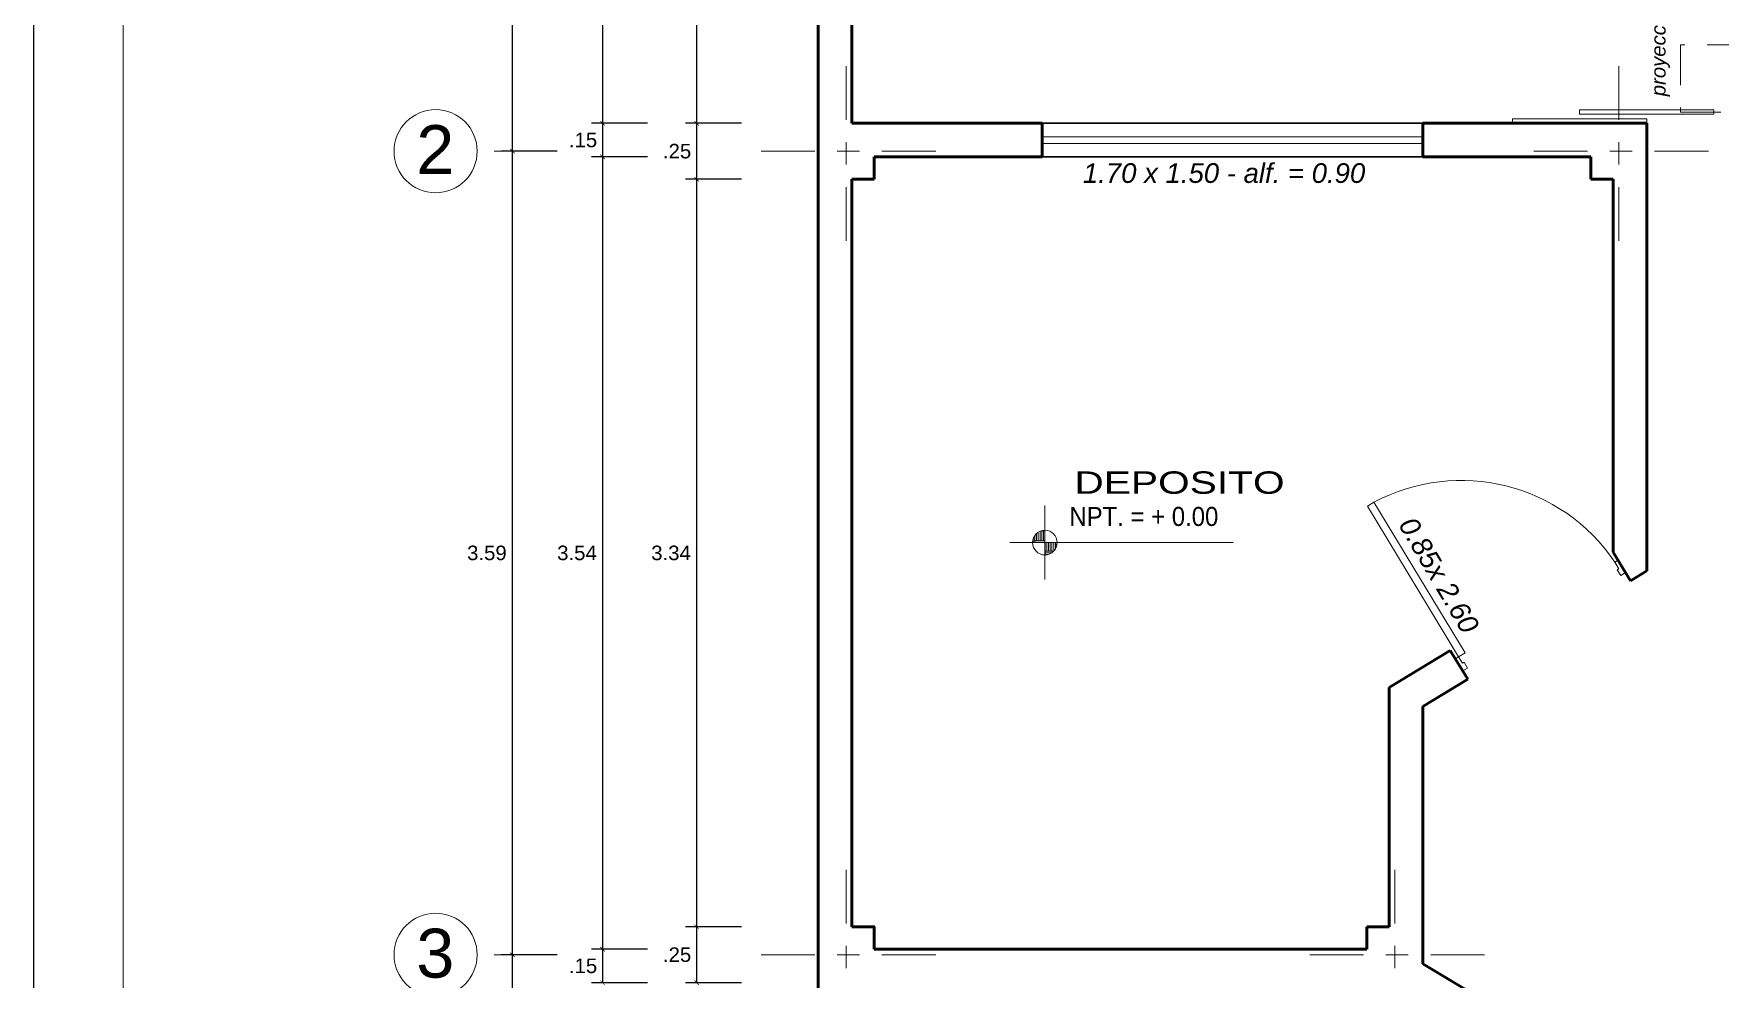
# Model space of a CAD drawing. Header units: millimetres. Extents: x 2033 to 2295, y 1536 to 1691.
# Drawn here: x 2105.31 to 2112.84, y 1628.8 to 1633.03 of the extents above; entities that cross this region are included whole.
import ezdxf

# ---------------------------------------------------------------- set-up
doc = ezdxf.new("R2010")
doc.units = ezdxf.units.MM
doc.linetypes.add('ACAD_ISO02W100', pattern=[15, 12, -3])
doc.linetypes.add('ACAD_ISO10W100', pattern=[18, 12, -3, 0, -3])
doc.layers.get('Defpoints').update_dxf_attribs({"color": 164})
for name, color, linetype, lineweight in [('cotas', 251, 'Continuous', 15), ('Ejes', 65, 'ACAD_ISO10W100', 15), ('L. Discontinua', 12, 'ACAD_ISO02W100', 5), ('muro bajo', 61, 'Continuous', 30), ('muroalto', 12, 'Continuous', 50), ('NPT', 63, 'Continuous', 15), ('PYV', 30, 'Continuous', 13), ('TEXTOS', 7, 'Continuous', 5), ('texturasde piso', 252, 'Continuous', 0), ('UNO', 254, 'Continuous', 9)]:
    doc.layers.add(name, color=color, linetype=linetype, lineweight=lineweight)
doc.styles.add('ARDELG', font='arial.ttf', dxfattribs={"width": 0.9, "height": 0.1})
doc.styles.add('ARIAL', font='arial.ttf', dxfattribs={"width": 1.3, "height": 0.1})
doc.styles.add('Micky-Arial', font='arial.ttf', dxfattribs={"width": 1.5, "height": 0.125})
doc.styles.get("Standard").update_dxf_attribs({"font": 'arial.ttf'})
doc.dimstyles.new('Aritek', dxfattribs={"dimtxt": 0.065, "dimasz": 0.02, "dimexe": 0.05, "dimexo": 0.15, "dimgap": 0.03, "dimtad": 2, "dimtih": 1, "dimtoh": 1, "dimzin": 4, "dimdsep": 46, "dimtxsty": 'Standard', "dimblk": 'ARCHTICK', "dimcen": 0.1, "dimclrt": 7, "dimadec": 0, "dimazin": 0, "dimtfac": 1, "dimtmove": 2, "dimatfit": 1, "dimldrblk": 'DOTSMALL', "dimfxl": 0.2, "dimfxlon": 1, "dimarcsym": 0})

# ---------------------------------------------------------------- blocks, each defined once
blk = doc.blocks.new('P')
at = {"linetype": 'Continuous'}
for p, q in [((0.06, 1), (0.02, 1)), ((0.02, 0.075), (0.02, 1)), ((0.06, 1), (0.06, 0.075)), ((0, 0), (0, 0.075)), ((0, 0.075), (0.02, 0.075)), ((0.03, 0), (0, 0)), ((0.06, 0.075), (0.02, 0.075)), ((0.02, 0.075), (0.02, 0.035)), ((0.02, 0.035), (0.03, 0.035)), ((0.03, 0.035), (0.03, 0)), ((0.97, 0.035), (0.97, 0)), ((0.98, 0.035), (0.97, 0.035)), ((0.97, 0), (1, 0)), ((0.98, 0.075), (0.98, 0.035)), ((1, 0.075), (0.98, 0.075)), ((1, 0), (1, 0.075))]:
    blk.add_line(p, q, dxfattribs=at)
blk.add_arc((0.0086, 0.0289), 0.9725, 2.71991, 86.96955, dxfattribs=at)
blk = doc.blocks.new('_ArchTick')
at = {"color": 0, "linetype": 'ByBlock', "const_width": 0.15}
blk.add_lwpolyline([(-0.5, -0.5), (0.5, 0.5)], dxfattribs=at)
blk = doc.blocks.new('*D104')
at = {"layer": 'cotas', "color": 0, "lineweight": -2, "transparency": 16777216}
for p, q in [((2108.4688, 1634.9566), (2108.2188, 1634.9566)), ((2108.2688, 1634.9566), (2108.2688, 1632.6266)), ((2108.4688, 1632.6266), (2108.2188, 1632.6266))]:
    blk.add_line(p, q, dxfattribs=at)
at = {"layer": 'Defpoints', "color": 0, "transparency": 16777216}
for p in [(2109.0614, 1634.9566), (2108.2688, 1632.6266), (2108.9614, 1632.6266)]:
    blk.add_point(p, dxfattribs=at)
at = {"layer": 'cotas', "color": 0, "lineweight": -2, "transparency": 16777216, "xscale": 0.02, "yscale": 0.02, "zscale": 0.02}
for p, rotation in [((2108.2688, 1634.9566), 90), ((2108.2688, 1632.6266), 270)]:
    blk.add_blockref('_ArchTick', p, dxfattribs=dict(at, rotation=rotation))
at = {"layer": 'cotas', "color": 7, "transparency": 16777216, "insert": (2108.1538, 1633.7916), "char_height": 0.065, "attachment_point": 5}
blk.add_mtext('2.33', dxfattribs=at)
blk = doc.blocks.new('_DotSmall')
at = {"color": 0, "linetype": 'ByBlock', "const_width": 0.5}
blk.add_lwpolyline([(-0.0625, 0, 1), (0.0625, 0, 1)], format="xyb", close=True, dxfattribs=at)
blk = doc.blocks.new('*D105')
at = {"layer": 'cotas', "color": 0, "lineweight": -2, "transparency": 16777216}
for p, q in [((2108.4688, 1632.6266), (2108.2188, 1632.6266)), ((2108.2688, 1632.6266), (2108.2688, 1632.3766)), ((2108.4688, 1632.3766), (2108.2188, 1632.3766))]:
    blk.add_line(p, q, dxfattribs=at)
at = {"layer": 'Defpoints', "color": 0, "transparency": 16777216}
for p in [(2108.9614, 1632.6266), (2108.2688, 1632.3766), (2108.9614, 1632.3766)]:
    blk.add_point(p, dxfattribs=at)
at = {"layer": 'cotas', "color": 0, "lineweight": -2, "transparency": 16777216, "xscale": 0.02, "yscale": 0.02, "zscale": 0.02}
for p, rotation in [((2108.2688, 1632.6266), 90), ((2108.2688, 1632.3766), 270)]:
    blk.add_blockref('_ArchTick', p, dxfattribs=dict(at, rotation=rotation))
at = {"layer": 'cotas', "color": 7, "transparency": 16777216, "insert": (2108.1816, 1632.5016), "char_height": 0.065, "attachment_point": 5}
blk.add_mtext('.25', dxfattribs=at)
blk = doc.blocks.new('*D106')
at = {"layer": 'cotas', "color": 0, "lineweight": -2, "transparency": 16777216}
for p, q in [((2108.4688, 1632.3766), (2108.2188, 1632.3766)), ((2108.2688, 1632.3766), (2108.2688, 1629.037)), ((2108.4688, 1629.037), (2108.2188, 1629.037))]:
    blk.add_line(p, q, dxfattribs=at)
at = {"layer": 'Defpoints', "color": 0, "transparency": 16777216}
for p in [(2108.9614, 1632.3766), (2108.2688, 1629.037), (2109.0614, 1629.037)]:
    blk.add_point(p, dxfattribs=at)
at = {"layer": 'cotas', "color": 0, "lineweight": -2, "transparency": 16777216, "xscale": 0.02, "yscale": 0.02, "zscale": 0.02}
for p, rotation in [((2108.2688, 1632.3766), 90), ((2108.2688, 1629.037), 270)]:
    blk.add_blockref('_ArchTick', p, dxfattribs=dict(at, rotation=rotation))
at = {"layer": 'cotas', "color": 7, "transparency": 16777216, "insert": (2108.1546, 1630.7068), "char_height": 0.065, "attachment_point": 5}
blk.add_mtext('3.34', dxfattribs=at)
blk = doc.blocks.new('*D107')
at = {"layer": 'cotas', "color": 0, "lineweight": -2, "transparency": 16777216}
for p, q in [((2108.4688, 1629.037), (2108.2188, 1629.037)), ((2108.2688, 1629.037), (2108.2688, 1628.787)), ((2108.4688, 1628.787), (2108.2188, 1628.787))]:
    blk.add_line(p, q, dxfattribs=at)
at = {"layer": 'Defpoints', "color": 0, "transparency": 16777216}
for p in [(2109.0614, 1629.037), (2108.2688, 1628.787), (2108.9614, 1628.787)]:
    blk.add_point(p, dxfattribs=at)
at = {"layer": 'cotas', "color": 0, "lineweight": -2, "transparency": 16777216, "xscale": 0.02, "yscale": 0.02, "zscale": 0.02}
for p, rotation in [((2108.2688, 1629.037), 90), ((2108.2688, 1628.787), 270)]:
    blk.add_blockref('_ArchTick', p, dxfattribs=dict(at, rotation=rotation))
at = {"layer": 'cotas', "color": 7, "transparency": 16777216, "insert": (2108.1816, 1628.912), "char_height": 0.065, "attachment_point": 5}
blk.add_mtext('.25', dxfattribs=at)
blk = doc.blocks.new('*D132')
at = {"layer": 'cotas', "color": 0, "lineweight": -2, "transparency": 16777216}
for p, q in [((2108.0489, 1635.0566), (2107.7989, 1635.0566)), ((2107.8489, 1635.0566), (2107.8489, 1632.6266)), ((2108.0489, 1632.6266), (2107.7989, 1632.6266))]:
    blk.add_line(p, q, dxfattribs=at)
at = {"layer": 'Defpoints', "color": 0, "transparency": 16777216}
for p in [(2109.0614, 1635.0566), (2107.8489, 1632.6266), (2108.9614, 1632.6266)]:
    blk.add_point(p, dxfattribs=at)
at = {"layer": 'cotas', "color": 0, "lineweight": -2, "transparency": 16777216, "xscale": 0.02, "yscale": 0.02, "zscale": 0.02}
for p, rotation in [((2107.8489, 1635.0566), 90), ((2107.8489, 1632.6266), 270)]:
    blk.add_blockref('_ArchTick', p, dxfattribs=dict(at, rotation=rotation))
at = {"layer": 'cotas', "color": 7, "transparency": 16777216, "insert": (2107.7339, 1633.8416), "char_height": 0.065, "attachment_point": 5}
blk.add_mtext('2.43', dxfattribs=at)
blk = doc.blocks.new('*D133')
at = {"layer": 'cotas', "color": 0, "lineweight": -2, "transparency": 16777216}
for p, q in [((2108.0489, 1632.6266), (2107.7989, 1632.6266)), ((2107.8489, 1632.6266), (2107.8489, 1632.4766)), ((2108.0489, 1632.4766), (2107.7989, 1632.4766))]:
    blk.add_line(p, q, dxfattribs=at)
at = {"layer": 'Defpoints', "color": 0, "transparency": 16777216}
for p in [(2108.9614, 1632.6266), (2107.8489, 1632.4766), (2109.0614, 1632.4766)]:
    blk.add_point(p, dxfattribs=at)
at = {"layer": 'cotas', "color": 0, "lineweight": -2, "transparency": 16777216, "xscale": 0.02, "yscale": 0.02, "zscale": 0.02}
for p, rotation in [((2107.8489, 1632.6266), 90), ((2107.8489, 1632.4766), 270)]:
    blk.add_blockref('_ArchTick', p, dxfattribs=dict(at, rotation=rotation))
at = {"layer": 'cotas', "color": 7, "transparency": 16777216, "insert": (2107.7617, 1632.5516), "char_height": 0.065, "attachment_point": 5}
blk.add_mtext('.15', dxfattribs=at)
blk = doc.blocks.new('*D134')
at = {"layer": 'cotas', "color": 0, "lineweight": -2, "transparency": 16777216}
for p, q in [((2108.0489, 1632.4766), (2107.7989, 1632.4766)), ((2107.8489, 1632.4766), (2107.8489, 1628.937)), ((2108.0489, 1628.937), (2107.7989, 1628.937))]:
    blk.add_line(p, q, dxfattribs=at)
at = {"layer": 'Defpoints', "color": 0, "transparency": 16777216}
for p in [(2109.0614, 1632.4766), (2107.8489, 1628.937), (2109.0614, 1628.937)]:
    blk.add_point(p, dxfattribs=at)
at = {"layer": 'cotas', "color": 0, "lineweight": -2, "transparency": 16777216, "xscale": 0.02, "yscale": 0.02, "zscale": 0.02}
for p, rotation in [((2107.8489, 1632.4766), 90), ((2107.8489, 1628.937), 270)]:
    blk.add_blockref('_ArchTick', p, dxfattribs=dict(at, rotation=rotation))
at = {"layer": 'cotas', "color": 7, "transparency": 16777216, "insert": (2107.7346, 1630.7068), "char_height": 0.065, "attachment_point": 5}
blk.add_mtext('3.54', dxfattribs=at)
blk = doc.blocks.new('*D135')
at = {"layer": 'cotas', "color": 0, "lineweight": -2, "transparency": 16777216}
for p, q in [((2108.0489, 1628.937), (2107.7989, 1628.937)), ((2107.8489, 1628.937), (2107.8489, 1628.787)), ((2108.0489, 1628.787), (2107.7989, 1628.787))]:
    blk.add_line(p, q, dxfattribs=at)
at = {"layer": 'Defpoints', "color": 0, "transparency": 16777216}
for p in [(2109.0614, 1628.937), (2107.8489, 1628.787), (2108.9614, 1628.787)]:
    blk.add_point(p, dxfattribs=at)
at = {"layer": 'cotas', "color": 0, "lineweight": -2, "transparency": 16777216, "xscale": 0.02, "yscale": 0.02, "zscale": 0.02}
for p, rotation in [((2107.8489, 1628.937), 90), ((2107.8489, 1628.787), 270)]:
    blk.add_blockref('_ArchTick', p, dxfattribs=dict(at, rotation=rotation))
at = {"layer": 'cotas', "color": 7, "transparency": 16777216, "insert": (2107.7617, 1628.862), "char_height": 0.065, "attachment_point": 5}
blk.add_mtext('.15', dxfattribs=at)
blk = doc.blocks.new('*D197')
at = {"layer": 'cotas', "color": 0, "lineweight": -2, "transparency": 16777216}
for p, q in [((2107.6468, 1628.912), (2107.3968, 1628.912)), ((2107.4468, 1625.1113), (2107.4468, 1628.912)), ((2107.6468, 1625.1113), (2107.3968, 1625.1113))]:
    blk.add_line(p, q, dxfattribs=at)
at = {"layer": 'Defpoints', "color": 0, "transparency": 16777216}
for p in [(2107.4468, 1628.912), (2108.5364, 1628.912), (2108.5364, 1625.1113)]:
    blk.add_point(p, dxfattribs=at)
at = {"layer": 'cotas', "color": 0, "lineweight": -2, "transparency": 16777216, "xscale": 0.02, "yscale": 0.02, "zscale": 0.02}
for p, rotation in [((2107.4468, 1628.912), 90), ((2107.4468, 1625.1113), 270)]:
    blk.add_blockref('_ArchTick', p, dxfattribs=dict(at, rotation=rotation))
at = {"layer": 'cotas', "color": 7, "transparency": 16777216, "insert": (2107.3325, 1627.0117), "char_height": 0.065, "attachment_point": 5}
blk.add_mtext('3.80', dxfattribs=at)
blk = doc.blocks.new('*D198')
at = {"layer": 'cotas', "color": 0, "lineweight": -2, "transparency": 16777216}
for p, q in [((2107.6468, 1632.5016), (2107.3968, 1632.5016)), ((2107.4468, 1628.912), (2107.4468, 1632.5016)), ((2107.6468, 1628.912), (2107.3968, 1628.912))]:
    blk.add_line(p, q, dxfattribs=at)
at = {"layer": 'Defpoints', "color": 0, "transparency": 16777216}
for p in [(2107.4468, 1632.5016), (2108.5364, 1632.5016), (2108.5364, 1628.912)]:
    blk.add_point(p, dxfattribs=at)
at = {"layer": 'cotas', "color": 0, "lineweight": -2, "transparency": 16777216, "xscale": 0.02, "yscale": 0.02, "zscale": 0.02}
for p, rotation in [((2107.4468, 1632.5016), 90), ((2107.4468, 1628.912), 270)]:
    blk.add_blockref('_ArchTick', p, dxfattribs=dict(at, rotation=rotation))
at = {"layer": 'cotas', "color": 7, "transparency": 16777216, "insert": (2107.3324, 1630.7068), "char_height": 0.065, "attachment_point": 5}
blk.add_mtext('3.59', dxfattribs=at)
blk = doc.blocks.new('*D199')
at = {"layer": 'cotas', "color": 0, "lineweight": -2, "transparency": 16777216}
for p, q in [((2107.6468, 1635.0816), (2107.3968, 1635.0816)), ((2107.4468, 1632.5016), (2107.4468, 1635.0816)), ((2107.6468, 1632.5016), (2107.3968, 1632.5016))]:
    blk.add_line(p, q, dxfattribs=at)
at = {"layer": 'Defpoints', "color": 0, "transparency": 16777216}
for p in [(2107.4468, 1635.0816), (2108.5364, 1635.0816), (2108.5364, 1632.5016)]:
    blk.add_point(p, dxfattribs=at)
at = {"layer": 'cotas', "color": 0, "lineweight": -2, "transparency": 16777216, "xscale": 0.02, "yscale": 0.02, "zscale": 0.02}
for p, rotation in [((2107.4468, 1635.0816), 90), ((2107.4468, 1632.5016), 270)]:
    blk.add_blockref('_ArchTick', p, dxfattribs=dict(at, rotation=rotation))
at = {"layer": 'cotas', "color": 7, "transparency": 16777216, "insert": (2107.3318, 1633.7916), "char_height": 0.065, "attachment_point": 5}
blk.add_mtext('2.58', dxfattribs=at)

msp = doc.modelspace()

# ---------------------------------------------------------------- hatches: boundary and pattern name
at = {"layer": 'UNO', "ltscale": 0.005}
h = msp.add_hatch(dxfattribs=at)
h.set_pattern_fill('AR-PARQ1', color=21, scale=0.00015, style=0)
h.set_pattern_definition([(90, (1921.275635, 1410.618575), (-0.04572, 0.04572), [0.04572, -0.04572]), (90, (1921.283255, 1410.618575), (-0.04572, 0.04572), [0.04572, -0.04572]), (90, (1921.290875, 1410.618575), (-0.04572, 0.04572), [0.04572, -0.04572]), (90, (1921.298495, 1410.618575), (-0.04572, 0.04572), [0.04572, -0.04572]), (90, (1921.306115, 1410.618575), (-0.04572, 0.04572), [0.04572, -0.04572]), (90, (1921.313735, 1410.618575), (-0.04572, 0.04572), [0.04572, -0.04572]), (90, (1921.321355, 1410.618575), (-0.04572, 0.04572), [0.04572, -0.04572]), (360, (1921.275635, 1410.664295), (0.04572, -0.04572), [0.04572, -0.04572]), (360, (1921.275635, 1410.671915), (0.04572, -0.04572), [0.04572, -0.04572]), (360, (1921.275635, 1410.679535), (0.04572, -0.04572), [0.04572, -0.04572]), (360, (1921.275635, 1410.687155), (0.04572, -0.04572), [0.04572, -0.04572]), (360, (1921.275635, 1410.694775), (0.04572, -0.04572), [0.04572, -0.04572]), (360, (1921.275635, 1410.702395), (0.04572, -0.04572), [0.04572, -0.04572]), (360, (1921.275635, 1410.710015), (0.04572, -0.04572), [0.04572, -0.04572])])
h.paths.add_polyline_path([(2109.8238, 1630.7532), (2109.8238, 1630.8082, 0.414214), (2109.7688, 1630.7532)])
h.paths.add_polyline_path([(2109.8238, 1630.7532), (2109.8238, 1630.6982, 0.414214), (2109.8788, 1630.7532)])

# ---------------------------------------------------------------- linework, layer by layer
at = {"layer": 'Defpoints'}
msp.add_lwpolyline([(2105.309, 1638.2203), (2133.309, 1638.2203), (2133.309, 1610.5779), (2105.309, 1610.5779)], close=True, dxfattribs=at)
at = {"layer": 'Ejes', "ltscale": 0.02}
for p, q in [((2108.9364, 1632.1016), (2108.9364, 1632.9016)), ((2112.3864, 1632.1016), (2112.3864, 1632.9016)), ((2107.6047, 1632.5016), (2107.289, 1632.5016)), ((2109.3364, 1632.5016), (2108.5364, 1632.5016)), ((2112.7864, 1632.5016), (2111.9864, 1632.5016)), ((2108.9364, 1628.512), (2108.9364, 1629.312)), ((2111.3864, 1628.512), (2111.3864, 1629.312)), ((2107.6047, 1628.912), (2107.289, 1628.912)), ((2109.3364, 1628.912), (2108.5364, 1628.912)), ((2111.7864, 1628.912), (2110.9864, 1628.912))]:
    msp.add_line(p, q, dxfattribs=at)
at = {"layer": 'Ejes', "color": 32, "linetype": 'Continuous'}
for centre in [(2107.1033, 1632.5016), (2107.1033, 1628.912)]:
    msp.add_circle(centre, 0.1857, dxfattribs=at)
at = {"layer": 'L. Discontinua', "ltscale": 0.015}
msp.add_lwpolyline([(2112.6614, 1632.6766), (2112.9614, 1632.6766), (2112.9614, 1632.9766), (2112.6614, 1632.9766)], close=True, dxfattribs=at)
at = {"layer": 'muro bajo', "linetype": 'Continuous', "ltscale": 0.07}
for p, q in [((2109.8114, 1632.6266), (2111.5114, 1632.6266)), ((2109.8114, 1632.4766), (2111.5114, 1632.4766))]:
    msp.add_line(p, q, dxfattribs=at)
at = {"layer": 'muroalto', "linetype": 'Continuous', "ltscale": 0.07}
for p, q in [((2108.8114, 1635.2066), (2108.8114, 1615.3066)), ((2108.9614, 1634.9566), (2108.9614, 1632.6266)), ((2108.8114, 1632.3766), (2108.8114, 1632.6266)), ((2108.9614, 1632.6266), (2109.8114, 1632.6266)), ((2109.8114, 1632.6266), (2109.8114, 1632.4766)), ((2111.5114, 1632.6266), (2112.5114, 1632.6266)), ((2111.5114, 1632.4766), (2111.5114, 1632.6266)), ((2112.2614, 1632.6266), (2112.5114, 1632.6266)), ((2112.5114, 1632.6266), (2112.5114, 1630.6266)), ((2112.5114, 1632.6266), (2112.5114, 1632.3766)), ((2109.0614, 1632.4766), (2109.8114, 1632.4766)), ((2109.0614, 1632.4766), (2109.0614, 1632.3766)), ((2111.5114, 1632.4766), (2112.2614, 1632.4766)), ((2112.2614, 1632.3766), (2112.2614, 1632.4766)), ((2108.9614, 1632.3766), (2108.9614, 1629.037)), ((2109.0614, 1632.3766), (2108.9614, 1632.3766)), ((2112.3614, 1632.3766), (2112.2614, 1632.3766)), ((2112.3614, 1632.3766), (2112.3614, 1630.7112)), ((2112.3614, 1630.7112), (2112.439, 1630.5828)), ((2112.439, 1630.5828), (2112.5114, 1630.6266)), ((2111.3614, 1630.1062), (2111.6341, 1630.2712)), ((2111.6341, 1630.2712), (2111.7118, 1630.1428)), ((2111.5114, 1630.0216), (2111.7118, 1630.1428)), ((2111.5114, 1630.0216), (2111.7082, 1630.1406)), ((2111.3614, 1630.1062), (2111.3614, 1629.037)), ((2111.3614, 1629.037), (2111.3614, 1630.1062)), ((2111.5114, 1628.8716), (2111.5114, 1630.0216)), ((2109.0614, 1628.937), (2111.2614, 1628.937)), ((2111.5114, 1628.8716), (2111.7118, 1628.7504))]:
    msp.add_line(p, q, dxfattribs=at)
for points in [[(2108.9614, 1629.037), (2109.0614, 1629.037), (2109.0614, 1628.937)], [(2111.2614, 1629.037), (2111.3614, 1629.037)], [(2111.2614, 1628.937), (2111.2614, 1629.037)], [(2111.5114, 1629.037), (2111.5114, 1628.8716)]]:
    msp.add_lwpolyline(points, dxfattribs=at)
at = {"layer": 'NPT'}
msp.add_lwpolyline([(2105.709, 1637.8203), (2132.909, 1637.8203), (2132.909, 1610.9779), (2105.709, 1610.9779)], close=True, dxfattribs=at)
at = {"layer": 'texturasde piso', "linetype": 'Continuous', "ltscale": 0.07}
for p, q in [((2109.8114, 1632.5666), (2111.5114, 1632.5666)), ((2109.8114, 1632.5366), (2111.5114, 1632.5366))]:
    msp.add_line(p, q, dxfattribs=at)
at = {"layer": 'UNO', "ltscale": 0.007}
for p, q in [((2112.2114, 1632.6866), (2112.8114, 1632.6866)), ((2112.2114, 1632.6666), (2112.2114, 1632.6866)), ((2112.8114, 1632.6666), (2112.8114, 1632.6866)), ((2111.9114, 1632.6466), (2112.5114, 1632.6466)), ((2111.9114, 1632.6266), (2111.9114, 1632.6466)), ((2111.9114, 1632.6266), (2112.5114, 1632.6266)), ((2112.2114, 1632.6666), (2112.8114, 1632.6666)), ((2112.5114, 1632.6266), (2112.5114, 1632.6466))]:
    msp.add_line(p, q, dxfattribs=at)
at = {"layer": 'UNO', "ltscale": 0.005}
for p, q in [((2109.8238, 1630.9184), (2109.8238, 1630.7532)), ((2110.664, 1630.7532), (2109.668, 1630.7532)), ((2109.8238, 1630.5879), (2109.8238, 1630.7532))]:
    msp.add_line(p, q, dxfattribs=at)
msp.add_circle((2109.8238, 1630.7532), 0.055, dxfattribs=at)

# ---------------------------------------------------------------- block references
at = {"layer": 'PYV', "ltscale": 0.15, "xscale": 0.8498895375175637, "yscale": 0.8498895375175637, "zscale": 0.8498895375175637, "rotation": 31.1739381977534}
msp.add_blockref('P', (2111.6894, 1630.1797), dxfattribs=at)

# ---------------------------------------------------------------- texts
for s, insert, char_height, width, attachment_point, rotation in [('{\\fArial|b0|i1|c0|p34;proyección virioblock 0.3 x 0.3}', (2112.6147, 1633.3553), 0.065, 2.425031, 8, 90), ('{\\fArial|b0|i1|c0|p34;0.85x 2.60}', (2111.6216, 1630.6304), 0.088, 0.74437, 2, 300.48074)]:
    msp.add_mtext(s, dxfattribs=dict(insert=insert, char_height=char_height, width=width, attachment_point=attachment_point, rotation=rotation))
at = {"insert": (2110.6238, 1632.3588), "char_height": 0.088, "width": 1.667112, "attachment_point": 8}
msp.add_mtext('{\\fArial|b0|i1|c0|p34;1.70 x 1.50 - alf. = 0.90}', dxfattribs=at)
at = {"layer": 'Ejes', "color": 7, "linetype": 'Continuous', "style": 'Micky-Arial'}
for s, p in [('2', (2107.017, 1632.3994)), ('3', (2107.017, 1628.8098))]:
    msp.add_text(s, height=0.2187, dxfattribs=at).set_placement(p)
at = {"layer": 'TEXTOS', "ltscale": 0.005, "attachment_point": 1}
for s, insert, char_height, width, style in [('DEPOSITO', (2109.9557, 1631.0714), 0.1, 1.686, 'ARIAL'), ('NPT. = + 0.00', (2109.9331, 1630.9125), 0.085, 1, 'ARDELG')]:
    msp.add_mtext(s, dxfattribs=dict(at, insert=insert, char_height=char_height, width=width, style=style))

# ---------------------------------------------------------------- dimensions: what is measured, and where the dimension line sits
at = {"layer": 'cotas'}
for base, p1, p2, picture, middle in [((2107.4468, 1635.0816), (2108.5364, 1632.5016), (2108.5364, 1635.0816), '*D199', (2107.3318, 1633.7916)), ((2107.8489, 1632.6266), (2109.0614, 1635.0566), (2108.9614, 1632.6266), '*D132', (2107.7339, 1633.8416)), ((2108.2688, 1632.6266), (2109.0614, 1634.9566), (2108.9614, 1632.6266), '*D104', (2108.1538, 1633.7916)), ((2107.8489, 1632.4766), (2108.9614, 1632.6266), (2109.0614, 1632.4766), '*D133', (2107.7617, 1632.5516)), ((2108.2688, 1632.3766), (2108.9614, 1632.6266), (2108.9614, 1632.3766), '*D105', (2108.1816, 1632.5016)), ((2107.4468, 1632.5016), (2108.5364, 1628.912), (2108.5364, 1632.5016), '*D198', (2107.3324, 1630.7068)), ((2107.8489, 1628.937), (2109.0614, 1632.4766), (2109.0614, 1628.937), '*D134', (2107.7346, 1630.7068)), ((2108.2688, 1629.037), (2108.9614, 1632.3766), (2109.0614, 1629.037), '*D106', (2108.1546, 1630.7068)), ((2108.2688, 1628.787), (2109.0614, 1629.037), (2108.9614, 1628.787), '*D107', (2108.1816, 1628.912)), ((2107.4468, 1628.912), (2108.5364, 1625.1113), (2108.5364, 1628.912), '*D197', (2107.3325, 1627.0117)), ((2107.8489, 1628.787), (2109.0614, 1628.937), (2108.9614, 1628.787), '*D135', (2107.7617, 1628.862))]:
    dim = msp.add_linear_dim(base=base, p1=p1, p2=p2, angle=90, dimstyle='Aritek', dxfattribs=at)
    dim.commit()
    dim.dimension.update_dxf_attribs({"geometry": picture, "text_midpoint": middle})

doc.saveas('drawing.dxf')
